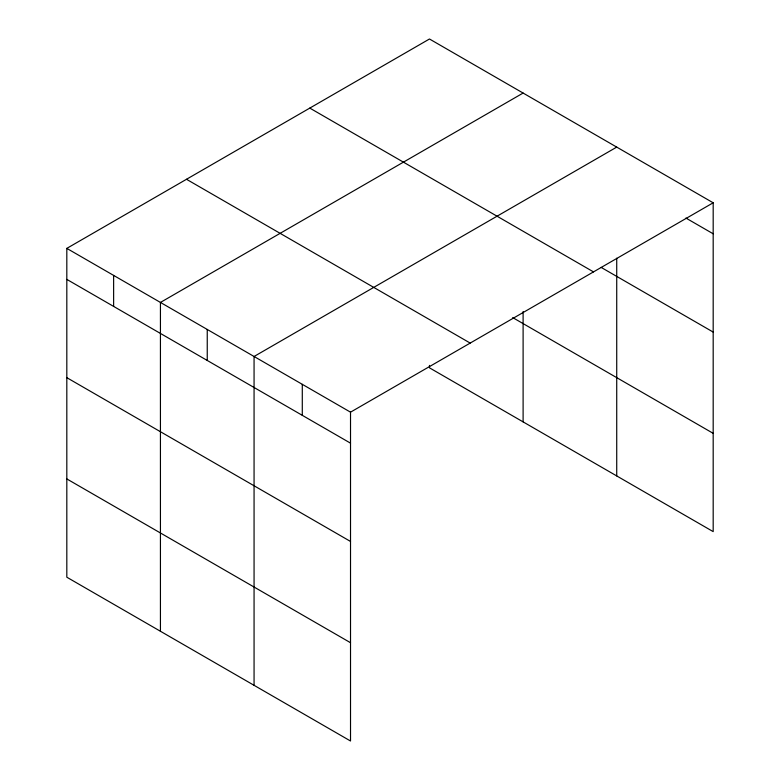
<?xml version="1.0" encoding="UTF-8"?>
<svg xmlns="http://www.w3.org/2000/svg" width="780" height="780" viewBox="0 0 780 780"><rect width="100%" height="100%" fill="white"/><g stroke="black" fill="none" stroke-linecap="round" stroke-linejoin="round"><path stroke-width="1.17" d="M713.183 202.79L429.478 39L66.817 248.381L66.817 577.21L350.522 741L350.522 412.171L713.183 202.79L713.183 531.619L429.478 367.828L429.478 365.401M616.726 258.19L616.726 475.927M523.107 93.054L160.436 302.435L160.436 631.264M616.726 147.108L254.065 356.489L254.065 685.308M685.922 218.059L713.183 233.795M601.117 267.384L713.183 332.075M309.806 108.098L593.502 271.889M512.704 317.587L713.183 433.339M186.498 179.283L470.194 343.083M66.817 248.381L350.522 412.171M66.817 279.386L350.522 443.177M66.817 377.666L350.522 541.457M66.817 478.93L350.522 642.72M523.107 311.542L523.107 421.873M302.289 384.325L302.289 415.34M207.246 329.462L207.246 360.467M113.627 275.408L113.627 306.413"/></g></svg>
